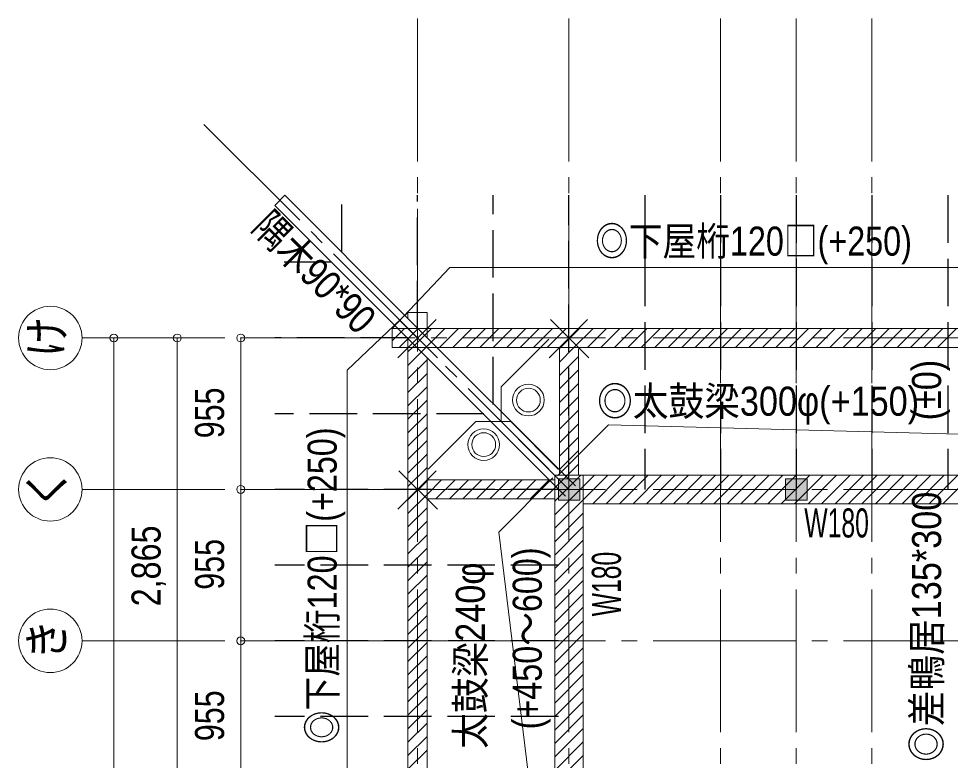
# Model space of a CAD drawing. Units: millimetres at full size, sheet at 1:100. Extents: x -20206 to -461, y -13906 to 13689.
# Drawn here: x -20206 to -14332, y -5839 to -1161 of the extents above; entities that cross this region are included whole.
import ezdxf
from ezdxf.enums import TextEntityAlignment as Align

# ---------------------------------------------------------------- set-up
doc = ezdxf.new("R2010")
doc.units = ezdxf.units.MM
doc.header["$LTSCALE"] = 100
doc.header["$PDMODE"] = 32
doc.header["$PDSIZE"] = 50
doc.linetypes.add('CHAIN2', pattern=[12, 9, -1, 1, -1])
doc.linetypes.add('DASHED3', pattern=[4, 3, -1])
for name, color, linetype, lineweight in [('1-0_通り心', 253, 'CHAIN2', 9), ('1-1_構造・躯体', 7, 'Continuous', 18), ('1-3_仕上げ', 3, 'DASHED3', 25), ('1-4_見え掛り', 5, 'Continuous', 15), ('1-B_予備', 4, 'Continuous', 9), ('1-C_ハッチ', 253, 'Continuous', 9), ('1-D_寸法', 4, 'Continuous', 9), ('1-E_文字', 3, 'Continuous', 9), ('1-F_補助線', 3, 'Continuous', 9)]:
    doc.layers.add(name, color=color, linetype=linetype, lineweight=lineweight)
doc.styles.add('ＭＳ Ｐゴシック', font='')
doc.styles.get('ＭＳ Ｐゴシック').set_extended_font_data('MS PGothic')

# ---------------------------------------------------------------- blocks, each defined once
blk = doc.blocks.new('き')
at = {"layer": '1-E_文字', "color": 4}
blk.add_circle((-32.5, 952.9), 200, dxfattribs=at)
at = {"layer": '1-E_文字', "style": 'ＭＳ Ｐゴシック', "width": 0.85}
blk.add_text('き', height=219.9, rotation=90, dxfattribs=at).set_placement((119.6, 832.2), align=Align.BOTTOM_LEFT)
blk = doc.blocks.new('く')
at = {"layer": '1-E_文字', "color": 4}
blk.add_circle((-32.5, 1907.9), 200, dxfattribs=at)
at = {"layer": '1-E_文字', "style": 'ＭＳ Ｐゴシック', "width": 0.85}
blk.add_text('く', height=219.9, rotation=90, dxfattribs=at).set_placement((119.6, 1787.2), align=Align.BOTTOM_LEFT)
blk = doc.blocks.new('け')
at = {"layer": '1-E_文字', "color": 4}
blk.add_circle((-32.5, 2862.9), 200, dxfattribs=at)
at = {"layer": '1-E_文字', "style": 'ＭＳ Ｐゴシック', "width": 0.85}
blk.add_text('け', height=219.9, rotation=90, dxfattribs=at).set_placement((119.6, 2742.2), align=Align.BOTTOM_LEFT)

msp = doc.modelspace()

# ---------------------------------------------------------------- linework, layer by layer
at = {"layer": '1-0_通り心'}
for p, q in [((-17691.7, -1161.4), (-17691.7, -13330)), ((-16736.7, -1161.4), (-16736.7, -13330)), ((-15781.7, -1161.4), (-15781.7, -13330)), ((-15304.2, -1161.4), (-15304.2, -13330)), ((-14826.7, -1161.4), (-14826.7, -13330)), ((-16736.7, -4130.5), (-19039.1, -1828.1)), ((-19806.3, -3175.5), (-4970.9, -3175.5)), ((-19806.3, -4130.5), (-4970.9, -4130.5)), ((-19806.3, -5085.5), (-4970.9, -5085.5))]:
    msp.add_line(p, q, dxfattribs=at)
at = {"layer": '1-1_構造・躯体', "color": 6, "lineweight": 20}
for points in [[(-16803.6, -4199.3), (-16668.6, -4199.3), (-16668.6, -4064.3), (-16803.6, -4064.3)], [(-15371.1, -4199.3), (-15236.1, -4199.3), (-15236.1, -4064.3), (-15371.1, -4064.3)]]:
    msp.add_lwpolyline(points, close=True, dxfattribs=at)
at = {"layer": '1-3_仕上げ'}
for p, q in [((-18169.2, -2634.3), (-18169.2, -2275.5)), ((-17691.7, -3115.5), (-17691.7, -2275.5)), ((-17214.2, -3594.6), (-17214.2, -2275.5)), ((-16736.7, -4063.6), (-16736.7, -2275.5)), ((-16259.2, -2275.5), (-16259.2, -4130.5)), ((-15781.7, -2275.5), (-15781.7, -4130.5)), ((-15304.2, -2275.5), (-15304.2, -4130.5)), ((-14826.7, -2275.5), (-14826.7, -4130.5)), ((-14349.2, -2275.5), (-14349.2, -4130.5)), ((-18232.9, -2698), (-18591.7, -2698)), ((-17751.7, -3175.5), (-18591.7, -3175.5)), ((-17272.6, -3653), (-18591.7, -3653)), ((-16803.6, -4130.5), (-18591.7, -4130.5)), ((-16803.6, -4608), (-18591.7, -4608)), ((-16803.6, -5085.5), (-18591.7, -5085.5)), ((-16803.6, -5563), (-18591.7, -5563))]:
    msp.add_line(p, q, dxfattribs=at)
at = {"layer": '1-4_見え掛り'}
for p, q in [((-18591.7, -2339.1), (-18528.1, -2275.5)), ((-17751.7, -3051.8), (-18528.1, -2275.5)), ((-16758.4, -4172.5), (-18591.7, -2339.1)), ((-17751.7, -3015.5), (-17631.7, -3015.5)), ((-17751.7, -3051.8), (-17751.7, -3015.5)), ((-16694.7, -4108.8), (-17751.7, -3051.8)), ((-17631.7, -3171.8), (-17631.7, -3015.5)), ((-17851.7, -3235.5), (-17851.7, -3115.5)), ((-17815.4, -3115.5), (-17851.7, -3115.5)), ((-17815.4, -3115.5), (-6299.2, -3115.5)), ((-17751.7, -3179.1), (-17751.7, -10875.5)), ((-17751.7, -3235.5), (-17851.7, -3235.5)), ((-17815.4, -3235.5), (-6299.2, -3235.5)), ((-16796.7, -3243), (-16796.7, -4040.5)), ((-16676.7, -3243), (-16676.7, -4040.5)), ((-17631.7, -3299.1), (-17631.7, -10883)), ((-13871.7, -4040.5), (-16826.7, -4040.5)), ((-16826.7, -4040.5), (-16826.7, -5949.2)), ((-16646.7, -4040.5), (-16646.7, -6108)), ((-17624.2, -4070.5), (-16826.7, -4070.5)), ((-17624.2, -4190.5), (-16826.7, -4190.5)), ((-16646.7, -4220.5), (-13871.7, -4220.5))]:
    msp.add_line(p, q, dxfattribs=at)
at = {"layer": '1-B_予備'}
for p, q in [((-17851.7, -3115.5), (-17488, -2731.5)), ((-17488, -2731.5), (-13833.5, -2731.5)), ((-17751.7, -3015.5), (-18135.7, -3379.2)), ((-16864.2, -3183), (-17164.2, -3483)), ((-18135.7, -3379.2), (-18135.7, -6168.6)), ((-17164.2, -3483), (-17164.2, -3703)), ((-17624.2, -4003), (-17324.2, -3703)), ((-17104.2, -3703), (-17324.2, -3703)), ((-16864.2, -4003), (-17164.2, -3703)), ((-16804.2, -4003), (-17104.2, -3703)), ((-16809.4, -4044.3), (-16487.8, -3722.8)), ((-16487.8, -3722.8), (-14277.2, -3781.2))]:
    msp.add_line(p, q, dxfattribs=at)
at = {"layer": '1-B_予備', "color": 3, "lineweight": 25}
for p, q in [((-17816.7, -3300.5), (-17574.9, -3058.6)), ((-17566.7, -3300.5), (-17808.6, -3058.6)), ((-16861.7, -3300.5), (-16619.9, -3058.6)), ((-16611.7, -3300.5), (-16853.6, -3058.6)), ((-17816.7, -4255.5), (-17574.9, -4013.6)), ((-17566.7, -4255.5), (-17808.6, -4013.6))]:
    msp.add_line(p, q, dxfattribs=at)
at = {"layer": '1-B_予備'}
msp.add_lwpolyline([(-16838.4, -4058.1), (-17179.8, -4399.5), (-16983.4, -6003.8)], dxfattribs=at)
at = {"layer": '1-B_予備', "color": 8}
for points in [[(-16668.6, -4064.3), (-16803.6, -4064.3), (-16668.6, -4199.3), (-16803.6, -4199.3)], [(-15236.1, -4064.3), (-15371.1, -4064.3), (-15236.1, -4199.3), (-15371.1, -4199.3)]]:
    msp.add_solid(points, dxfattribs=at)
at = {"layer": '1-C_ハッチ'}
for p, q in [((-17851.7, -3194.1), (-17773.1, -3115.5)), ((-17808.2, -3235.5), (-17688.2, -3115.5)), ((-17723.4, -3235.5), (-17603.4, -3115.5)), ((-17638.5, -3235.5), (-17518.5, -3115.5)), ((-17553.7, -3235.5), (-17433.7, -3115.5)), ((-17468.8, -3235.5), (-17348.8, -3115.5)), ((-17384, -3235.5), (-17264, -3115.5)), ((-17299.1, -3235.5), (-17179.1, -3115.5)), ((-17214.3, -3235.5), (-17094.3, -3115.5)), ((-17129.4, -3235.5), (-17009.4, -3115.5)), ((-17044.6, -3235.5), (-16924.6, -3115.5)), ((-16959.7, -3235.5), (-16839.7, -3115.5)), ((-16874.9, -3235.5), (-16754.9, -3115.5)), ((-16790, -3235.5), (-16670, -3115.5)), ((-16705.2, -3235.5), (-16585.2, -3115.5)), ((-16620.3, -3235.5), (-16500.3, -3115.5)), ((-16535.5, -3235.5), (-16415.5, -3115.5)), ((-16450.6, -3235.5), (-16330.6, -3115.5)), ((-16365.8, -3235.5), (-16245.8, -3115.5)), ((-16280.9, -3235.5), (-16160.9, -3115.5)), ((-16196, -3235.5), (-16076, -3115.5)), ((-16111.2, -3235.5), (-15991.2, -3115.5)), ((-16026.3, -3235.5), (-15906.3, -3115.5)), ((-15941.5, -3235.5), (-15821.5, -3115.5)), ((-15856.6, -3235.5), (-15736.6, -3115.5)), ((-15771.8, -3235.5), (-15651.8, -3115.5)), ((-15686.9, -3235.5), (-15566.9, -3115.5)), ((-15602.1, -3235.5), (-15482.1, -3115.5)), ((-15517.2, -3235.5), (-15397.2, -3115.5)), ((-15432.4, -3235.5), (-15312.4, -3115.5)), ((-15347.5, -3235.5), (-15227.5, -3115.5)), ((-15262.7, -3235.5), (-15142.7, -3115.5)), ((-15177.8, -3235.5), (-15057.8, -3115.5)), ((-15093, -3235.5), (-14973, -3115.5)), ((-15008.1, -3235.5), (-14888.1, -3115.5)), ((-14923.3, -3235.5), (-14803.3, -3115.5)), ((-14838.4, -3235.5), (-14718.4, -3115.5)), ((-14753.5, -3235.5), (-14633.5, -3115.5)), ((-14668.7, -3235.5), (-14548.7, -3115.5)), ((-14583.8, -3235.5), (-14463.8, -3115.5)), ((-14499, -3235.5), (-14379, -3115.5)), ((-14414.1, -3235.5), (-14294.1, -3115.5)), ((-17751.7, -3348.7), (-17638.5, -3235.5)), ((-17751.7, -3263.8), (-17723.4, -3235.5)), ((-16796.7, -3327), (-16705.2, -3235.5)), ((-16796.7, -3242.2), (-16790, -3235.5)), ((-17751.7, -3433.5), (-17631.7, -3313.5)), ((-16796.7, -3411.9), (-16676.7, -3291.9)), ((-17751.7, -3518.4), (-17631.7, -3398.4)), ((-16796.7, -3496.7), (-16676.7, -3376.7)), ((-16796.7, -3581.6), (-16676.7, -3461.6)), ((-17751.7, -3603.2), (-17631.7, -3483.2)), ((-17751.7, -3688.1), (-17631.7, -3568.1)), ((-16796.7, -3666.4), (-16676.7, -3546.4)), ((-16796.7, -3751.3), (-16676.7, -3631.3)), ((-17751.7, -3772.9), (-17631.7, -3652.9)), ((-17751.7, -3857.8), (-17631.7, -3737.8)), ((-16796.7, -3836.1), (-16676.7, -3716.1)), ((-16796.7, -3921), (-16676.7, -3801)), ((-17751.7, -3942.6), (-17631.7, -3822.6)), ((-17751.7, -4027.5), (-17631.7, -3907.5)), ((-16796.7, -4005.9), (-16676.7, -3885.9)), ((-17751.7, -4112.3), (-17631.7, -3992.3)), ((-16746.5, -4040.5), (-16676.7, -3970.7)), ((-16826.7, -4375.3), (-16491.9, -4040.5)), ((-16826.7, -4290.4), (-16576.8, -4040.5)), ((-16826.7, -4205.6), (-16661.6, -4040.5)), ((-16826.7, -4120.7), (-16746.5, -4040.5)), ((-16587.1, -4220.5), (-16407.1, -4040.5)), ((-16502.2, -4220.5), (-16322.2, -4040.5)), ((-16417.4, -4220.5), (-16237.4, -4040.5)), ((-16332.5, -4220.5), (-16152.5, -4040.5)), ((-16247.7, -4220.5), (-16067.7, -4040.5)), ((-16162.8, -4220.5), (-15982.8, -4040.5)), ((-16078, -4220.5), (-15898, -4040.5)), ((-15993.1, -4220.5), (-15813.1, -4040.5)), ((-15908.3, -4220.5), (-15728.3, -4040.5)), ((-15823.4, -4220.5), (-15643.4, -4040.5)), ((-15738.5, -4220.5), (-15558.5, -4040.5)), ((-15653.7, -4220.5), (-15473.7, -4040.5)), ((-15568.8, -4220.5), (-15388.8, -4040.5)), ((-15484, -4220.5), (-15304, -4040.5)), ((-15399.1, -4220.5), (-15219.1, -4040.5)), ((-15314.3, -4220.5), (-15134.3, -4040.5)), ((-15229.4, -4220.5), (-15049.4, -4040.5)), ((-15144.6, -4220.5), (-14964.6, -4040.5)), ((-15059.7, -4220.5), (-14879.7, -4040.5)), ((-14974.9, -4220.5), (-14794.9, -4040.5)), ((-14890, -4220.5), (-14710, -4040.5)), ((-14805.2, -4220.5), (-14625.2, -4040.5)), ((-14720.3, -4220.5), (-14540.3, -4040.5)), ((-14635.5, -4220.5), (-14455.5, -4040.5)), ((-14550.6, -4220.5), (-14370.6, -4040.5)), ((-14465.8, -4220.5), (-14285.8, -4040.5)), ((-14380.9, -4220.5), (-14200.9, -4040.5)), ((-17751.7, -4197.2), (-17631.7, -4077.2)), ((-17631.7, -4162), (-17540.2, -4070.5)), ((-17631.7, -4077.2), (-17625, -4070.5)), ((-17575.3, -4190.5), (-17455.3, -4070.5)), ((-17490.5, -4190.5), (-17370.5, -4070.5)), ((-17405.6, -4190.5), (-17285.6, -4070.5)), ((-17320.8, -4190.5), (-17200.8, -4070.5)), ((-17235.9, -4190.5), (-17115.9, -4070.5)), ((-17151, -4190.5), (-17031, -4070.5)), ((-17066.2, -4190.5), (-16946.2, -4070.5)), ((-16981.3, -4190.5), (-16861.3, -4070.5)), ((-17751.7, -4282), (-17631.7, -4162)), ((-16896.5, -4190.5), (-16826.7, -4120.7)), ((-17751.7, -4366.9), (-17631.7, -4246.9)), ((-16826.7, -4460.1), (-16646.7, -4280.1)), ((-17751.7, -4451.7), (-17631.7, -4331.7)), ((-16826.7, -4545), (-16646.7, -4365)), ((-17751.7, -4536.6), (-17631.7, -4416.6)), ((-16826.7, -4629.8), (-16646.7, -4449.8)), ((-17751.7, -4621.4), (-17631.7, -4501.4)), ((-16826.7, -4714.7), (-16646.7, -4534.7)), ((-17751.7, -4706.3), (-17631.7, -4586.3)), ((-16826.7, -4799.5), (-16646.7, -4619.5)), ((-17751.7, -4791.1), (-17631.7, -4671.1)), ((-17751.7, -4876), (-17631.7, -4756)), ((-16826.7, -4884.4), (-16646.7, -4704.4)), ((-16826.7, -4969.2), (-16646.7, -4789.2)), ((-17751.7, -4960.9), (-17631.7, -4840.9)), ((-16826.7, -5054.1), (-16646.7, -4874.1)), ((-17751.7, -5045.7), (-17631.7, -4925.7)), ((-16826.7, -5138.9), (-16646.7, -4958.9)), ((-17751.7, -5130.6), (-17631.7, -5010.6)), ((-16826.7, -5223.8), (-16646.7, -5043.8)), ((-17751.7, -5215.4), (-17631.7, -5095.4)), ((-16826.7, -5308.6), (-16646.7, -5128.6)), ((-17751.7, -5300.3), (-17631.7, -5180.3)), ((-16826.7, -5393.5), (-16646.7, -5213.5)), ((-17751.7, -5385.1), (-17631.7, -5265.1)), ((-16826.7, -5478.4), (-16646.7, -5298.4)), ((-17751.7, -5470), (-17631.7, -5350)), ((-16826.7, -5563.2), (-16646.7, -5383.2)), ((-17751.7, -5554.8), (-17631.7, -5434.8)), ((-17751.7, -5639.7), (-17631.7, -5519.7)), ((-16826.7, -5648.1), (-16646.7, -5468.1)), ((-16826.7, -5732.9), (-16646.7, -5552.9)), ((-17751.7, -5724.5), (-17631.7, -5604.5)), ((-16826.7, -5817.8), (-16646.7, -5637.8)), ((-17751.7, -5809.4), (-17631.7, -5689.4)), ((-16826.7, -5902.6), (-16646.7, -5722.6)), ((-17751.7, -5894.2), (-17631.7, -5774.2)), ((-16876.7, -6037.5), (-16646.7, -5807.5))]:
    msp.add_line(p, q, dxfattribs=at)
at = {"layer": '1-D_寸法'}
for p, q in [((-19606.3, -10815.5), (-19606.3, -3175.5)), ((-19206.3, -3175.5), (-19006.3, -3175.5)), ((-19206.3, -3175.5), (-19206.3, -6040.5)), ((-18806.3, -3175.5), (-18591.7, -3175.5)), ((-18806.3, -3175.5), (-18806.3, -4130.5)), ((-18806.3, -4130.5), (-18591.7, -4130.5)), ((-18806.3, -4130.5), (-18806.3, -5085.5)), ((-18806.3, -5085.5), (-18591.7, -5085.5)), ((-18806.3, -5085.5), (-18806.3, -6040.5))]:
    msp.add_line(p, q, dxfattribs=at)
for p in [(-19606.3, -3175.5), (-19206.3, -3175.5), (-18806.3, -3175.5), (-18806.3, -4130.5), (-18806.3, -5085.5)]:
    msp.add_point(p, dxfattribs=at)
at = {"layer": '1-E_文字', "color": 4}
for centre, radius in [((-16992.4, -3567.2), 100), ((-16992.4, -3567.2), 75), ((-17274.3, -3848.1), 100), ((-17274.3, -3848.1), 75)]:
    msp.add_circle(centre, radius, dxfattribs=at)

# ---------------------------------------------------------------- block references
at = {"layer": '1-F_補助線'}
for name in ['け', 'く', 'き']:
    msp.add_blockref(name, (-19973.8, -6038.4), dxfattribs=at)

# ---------------------------------------------------------------- texts
at = {"layer": '1-D_寸法', "color": 3, "style": 'ＭＳ Ｐゴシック'}
for s, width, p in [('955', 0.8, (-18856.3, -3808)), ('2,865', 0.85, (-19256.3, -4868)), ('955', 0.8, (-18856.3, -4763)), ('955', 0.8, (-18856.3, -5718))]:
    msp.add_text(s, height=183.3, rotation=90, dxfattribs=dict(at, width=width)).set_placement(p, align=Align.BOTTOM_LEFT)
at = {"layer": '1-E_文字', "style": 'ＭＳ Ｐゴシック'}
for s, rotation, width, p in [('隅木90*90', 315, 0.85, (-18784.1, -2524.4)), ('◎差鴨居135*300\u3000\u3000(±0) ', 90, 0.9, (-14335.7, -5849.3)), ('◎下屋桁120□(+250)', 90, 0.85, (-18146.2, -5737.2)), ('(+450～600)', 90, 0.85, (-16853.2, -5643.8)), ('W180', 90, 0.65, (-16354.4, -4931)), ('太鼓梁240φ', 90, 0.9, (-17212, -5766.4))]:
    msp.add_text(s, height=183.3, rotation=rotation, dxfattribs=dict(at, width=width)).set_placement(p, align=Align.BOTTOM_LEFT)
for s, width, p in [('◎下屋桁120□(+250)', 0.85, (-16572.3, -2711.2)), ('◎太鼓梁300φ(+150)', 0.9, (-16559.5, -3720.8)), ('W180', 0.65, (-15253.3, -4488.5))]:
    msp.add_text(s, height=183.3, dxfattribs=dict(at, width=width)).set_placement(p, align=Align.BOTTOM_LEFT)

doc.saveas('drawing.dxf')
